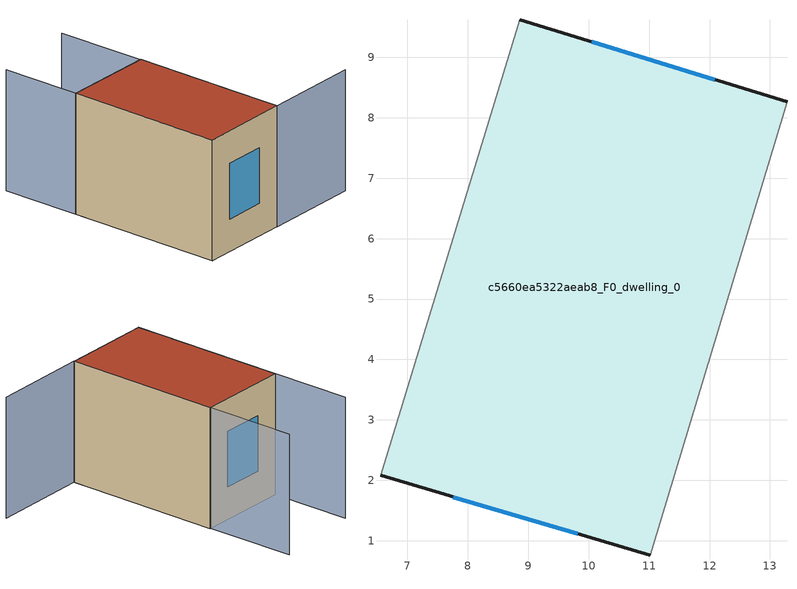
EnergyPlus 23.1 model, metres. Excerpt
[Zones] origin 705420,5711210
c5660ea5322aeab8_F0_dwelling_0
 floor ground (EU_floor_Construction): 13.28,8.27 11.02,0.76 6.56,2.08 8.86,9.62 z0
 wall outside (EU_wall_Construction): 13.28,8.27 8.86,9.62 / 6.56,2.08 11.02,0.76 z0:6
 wall adiabatic (EU_wall_Construction): 11.02,0.76 13.28,8.27 / 8.86,9.62 6.56,2.08 z0:6
 window (EU_Window_Construction): 12.09,8.63 10.05,9.26 / 7.76,1.72 9.82,1.11 z1.62:4.38
 roof outside (EU_roof_Construction): 11.02,0.76 13.28,8.27 8.86,9.62 6.56,2.08 z6
shading: 15.7,-0.66 11.01,0.73 / 11.01,0.73 14.54,12.61 / 10,13.48 6.61,2.06 z0:6
[Building]
EU S2 Campaign: North Axis=0; Terrain=City; Solar Distribution=FullExterior
[Site:Location]
London: Latitude=51.5; Longitude=-0.5; Time Zone=0; Elevation=25
[SizingPeriod:WeatherFileDays]
AnnualSizingPeriod: Begin Month=1; Begin Day of Month=1; End Month=12; End Day of Month=31; Day of Week for Start Day=Monday; Use Weather File Daylight Saving Period=No; Use Weather File Rain and Snow Indicators=No
[MATERIAL]
EU_InternalMass_Material: Roughness=MediumRough; Thickness=0.1; Conductivity=1; Density=1800; Specific Heat=900; Thermal Absorptance=0.9; Solar Absorptance=0.7; Visible Absorptance=0.7
[MATERIAL:NOMASS] Roughness=MediumRough; Thermal Absorptance=0.9; Solar Absorptance=0.7; Visible Absorptance=0.7
Name | Thermal Resistance
EU_wall_NoMass | 0.555556
EU_roof_NoMass | 0.510204
EU_floor_NoMass | 1.68919
[WINDOWMATERIAL:SIMPLEGLAZINGSYSTEM]
EU_Window_SimpleGlazing: UFactor=3.96; Solar Heat Gain Coefficient=0.85; Visible Transmittance=0.85
[CONSTRUCTION]
EU_wall_Construction: EU_wall_NoMass
EU_roof_Construction: EU_roof_NoMass
EU_floor_Construction: EU_floor_NoMass
EU_InternalMass_Construction: EU_InternalMass_Material
EU_Window_Construction: EU_Window_SimpleGlazing
[ZONE]
c5660ea5322aeab8_F0_dwelling_0: Type=1; Multiplier=1; Ceiling Height=autocalculate; Volume=219.07; Floor Area=autocalculate; Part of Total Floor Area=Yes
[INTERNALMASS]
c5660ea5322aeab8_F0_dwelling_0_EU_InternalMass: Construction=EU_InternalMass_Construction; Zone or ZoneList=c5660ea5322aeab8_F0_dwelling_0; Surface Area=36.5116
[OTHEREQUIPMENT]
EU_Step8_InternalGain_c5660ea5322aeab8_F0_dwelling_0_f000: Fuel Type=Electricity; Zone or ZoneList or Space or SpaceList=c5660ea5322aeab8_F0_dwelling_0; Schedule=EU_Step8_GainSchedule_c5660ea5322aeab8_F0_dwelling_0_f000; Design Level Calculation Method=Watts/Area; Power per Zone Floor Area=1; Fraction Latent=0; Fraction Radiant=0; Fraction Lost=0; Carbon Dioxide Generation Rate=0; EndUse Subcategory=EU_Step8_InternalGains
[ZONEVENTILATION:DESIGNFLOWRATE]
EU_ConstantAir_c5660ea5322aeab8_F0_dwelling_0: Zone or ZoneList or Space or SpaceList=c5660ea5322aeab8_F0_dwelling_0; Schedule=EU_AlwaysOn; Design Flow Rate Calculation Method=AirChanges/Hour; Air Changes per Hour=0.48; Ventilation Type=Natural; Fan Pressure Rise=0; Fan Total Efficiency=1; Constant Term Coefficient=1; Temperature Term Coefficient=0; Velocity Term Coefficient=0; Velocity Squared Term Coefficient=0; Minimum Indoor Temperature=-100; Maximum Indoor Temperature=100; Delta Temperature=-100; Minimum Outdoor Temperature=-100; Maximum Outdoor Temperature=100; Maximum Wind Speed=40
[HVACTEMPLATE:THERMOSTAT]
EU_HeatOnly_c5660ea5322aeab8_F0_dwelling_0: Constant Heating Setpoint=20; Constant Cooling Setpoint=50
[HVACTEMPLATE:ZONE:IDEALLOADSAIRSYSTEM]
c5660ea5322aeab8_F0_dwelling_0: Template Thermostat=EU_HeatOnly_c5660ea5322aeab8_F0_dwelling_0; System Availability Schedule=EU_AlwaysOn; Maximum Heating Supply Air Temperature=50; Minimum Cooling Supply Air Temperature=13; Maximum Heating Supply Air Humidity Ratio=0.0156; Minimum Cooling Supply Air Humidity Ratio=0.0077; Heating Limit=NoLimit; Cooling Limit=NoLimit; Heating Availability Schedule=EU_AlwaysOn; Cooling Availability Schedule=EU_CoolingOff; Dehumidification Control Type=ConstantSensibleHeatRatio; Cooling Sensible Heat Ratio=0.7; Dehumidification Setpoint=60; Humidification Control Type=None; Humidification Setpoint=30; Outdoor Air Method=None; Outdoor Air Flow Rate per Person=0.00944; Outdoor Air Flow Rate per Zone Floor Area=0; Outdoor Air Flow Rate per Zone=0; Demand Controlled Ventilation Type=None; Outdoor Air Economizer Type=NoEconomizer; Heat Recovery Type=None; Sensible Heat Recovery Effectiveness=0.7; Latent Heat Recovery Effectiveness=0.65
[SIZING:ZONE]
c5660ea5322aeab8_F0_dwelling_0: Zone Cooling Design Supply Air Temperature Input Method=SupplyAirTemperature; Zone Cooling Design Supply Air Temperature=13; Zone Heating Design Supply Air Temperature Input Method=SupplyAirTemperature; Zone Heating Design Supply Air Temperature=50; Zone Cooling Design Supply Air Humidity Ratio=0.008; Zone Heating Design Supply Air Humidity Ratio=0.008; Cooling Design Air Flow Method=DesignDay; Cooling Design Air Flow Rate=0; Cooling Minimum Air Flow per Zone Floor Area=0.000762; Cooling Minimum Air Flow=0; Cooling Minimum Air Flow Fraction=0.2; Heating Design Air Flow Method=DesignDay; Heating Design Air Flow Rate=0; Heating Maximum Air Flow per Zone Floor Area=0.002032; Heating Maximum Air Flow=0.141576; Heating Maximum Air Flow Fraction=0.3; Account for Dedicated Outdoor Air System=No; Dedicated Outdoor Air System Control Strategy=NeutralSupplyAir; Dedicated Outdoor Air Low Setpoint Temperature for Design=autosize; Dedicated Outdoor Air High Setpoint Temperature for Design=autosize; Zone Load Sizing Method=Sensible Load Only No Latent Load; Zone Latent Cooling Design Supply Air Humidity Ratio Input Method=HumidityRatioDifference; Zone Cooling Design Supply Air Humidity Ratio Difference=0.005; Zone Latent Heating Design Supply Air Humidity Ratio Input Method=HumidityRatioDifference; Zone Humidification Design Supply Air Humidity Ratio Difference=0.005
[SCHEDULE:CONSTANT]
Name | Hourly Value
EU_AlwaysOn | 1
EU_CoolingOff | 0
[SCHEDULE:FILE]
EU_Step8_GainSchedule_c5660ea5322aeab8_F0_dwelling_0_f000: File=../../schedules/c5660ea5322aeab8/c5660ea5322aeab8_F0_dwelling_0_f000_gain.csv; Column Number=1; Rows to Skip at Top=0; Number of Hours of Data=8760; Column Separator=Comma; Interpolate to Timestep=No; Minutes per Item=60; Adjust Schedule for Daylight Savings=Yes
